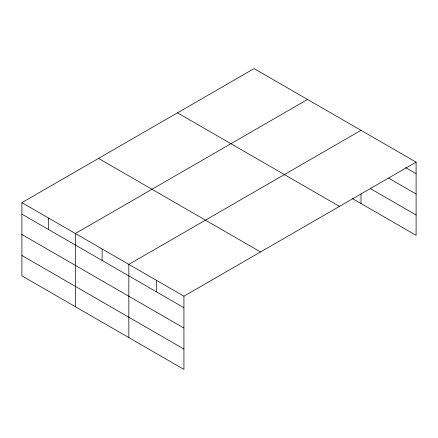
<?xml version="1.0" encoding="UTF-8"?>
<svg xmlns="http://www.w3.org/2000/svg" width="438" height="438" viewBox="0 0 438 438"><rect width="100%" height="100%" fill="white"/><g stroke="black" fill="none" stroke-linecap="round" stroke-linejoin="round"><path stroke-width="0.66" d="M352.294 198.518L416.1 235.354L416.1 162.142L254.073 68.602L21.9 202.646L21.9 275.858L183.927 369.398L183.927 296.192L21.9 202.646M307.542 99.47L75.369 233.514L75.369 306.726M361.011 130.338L128.838 264.382L128.838 337.594M183.927 296.192L416.1 162.142M405.55 167.557L416.1 173.651M388.555 178.107L416.1 194.012M370.389 188.603L416.1 214.992M177.456 112.834L339.483 206.38M98.517 158.408L260.544 251.954M21.9 214.149L183.927 307.695M21.9 234.511L183.927 328.057M21.9 255.491L183.927 349.037M361.011 194.045L361.011 203.55M156.382 280.287L156.382 291.79M102.103 248.948L102.103 260.457M48.634 218.08L48.634 229.583"/></g></svg>
